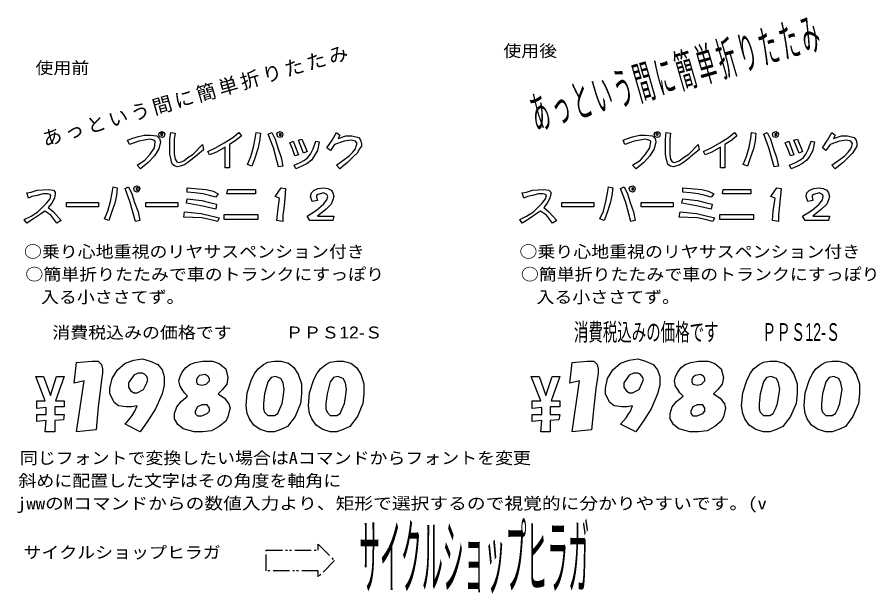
# Model space of a CAD drawing. Units: millimetres on the paper. Extents: x -138 to 126, y -79 to 98.
import ezdxf
from ezdxf.enums import TextEntityAlignment as Align

# ---------------------------------------------------------------- set-up
doc = ezdxf.new("R2010")
doc.units = ezdxf.units.MM
doc.linetypes.add('DOUBLE_CHAIN1', pattern=[8.8, 5, -1, 0.6, -0.6, 0.6, -1])
doc.layers.add('0-0_元図', color=7, linetype='Continuous')
doc.layers.add('0-F_ソリッド', color=7, linetype='DOUBLE_CHAIN1')
doc.styles.add('ＤＦPOP体', font='')
doc.styles.add('ＭＳ 明朝', font='')
doc.styles.get('ＤＦPOP体').set_extended_font_data('ＤＦPOP体')
doc.styles.get('ＭＳ 明朝').set_extended_font_data('MS Mincho')

msp = doc.modelspace()

# ---------------------------------------------------------------- linework, layer by layer
at = {"layer": '0-0_元図'}
for p, q in [((-80.902, 58.579), (-80.637, 56.992)), ((-51.533, 59.902), (-50.475, 60.167)), ((-47.035, 57.256), (-46.241, 59.638)), ((71.077, 58.579), (71.342, 56.992)), ((100.446, 59.902), (101.504, 60.167)), ((104.944, 57.256), (105.737, 59.638))]:
    msp.add_line(p, q, dxfattribs=at)
for points in [[(-102.598, 60.431), (-101.01, 60.961), (-98.893, 61.49), (-97.041, 61.49)], [(-97.041, 61.49), (-94.925, 61.225), (-94.131, 60.431), (-93.866, 59.373), (-94.396, 57.256)], [(-90.956, 57.786), (-90.956, 60.167), (-90.691, 62.284)], [(-90.691, 62.284), (-89.368, 62.019), (-89.633, 60.167), (-89.633, 57.786)], [(-76.933, 57.521), (-74.287, 59.109), (-71.641, 60.696), (-69.789, 62.284)], [(-69.789, 62.284), (-68.996, 61.225), (-70.583, 59.902), (-72.7, 58.579)], [(-65.291, 57.786), (-64.762, 60.431), (-64.498, 62.284)], [(-64.498, 62.284), (-63.175, 62.019), (-63.439, 59.638), (-63.968, 57.256)], [(-59.206, 57.521), (-60.793, 61.754), (-59.735, 62.284)], [(-59.735, 62.284), (-58.677, 60.167), (-57.883, 57.521)], [(-34.071, 57.256), (-33.806, 58.05), (-33.541, 58.844), (-34.071, 59.638), (-35.393, 59.902), (-37.51, 59.638), (-40.421, 58.579), (-41.743, 56.727), (-42.802, 57.521), (-41.214, 59.902), (-39.891, 62.284)], [(-39.891, 62.284), (-38.833, 61.49), (-39.362, 60.431), (-36.981, 61.225), (-35.129, 61.225), (-33.012, 60.696), (-32.483, 59.902), (-32.218, 58.844), (-32.218, 58.05), (-32.748, 57.256)], [(49.381, 60.431), (50.969, 60.961), (53.085, 61.49), (54.937, 61.49)], [(54.937, 61.49), (57.054, 61.225), (57.848, 60.431), (58.112, 59.373), (57.583, 57.256)], [(61.023, 57.786), (61.023, 60.167), (61.287, 62.284)], [(61.287, 62.284), (62.61, 62.019), (62.346, 60.167), (62.346, 57.786)], [(75.046, 57.521), (77.692, 59.109), (80.337, 60.696), (82.189, 62.284)], [(82.189, 62.284), (82.983, 61.225), (81.396, 59.902), (79.279, 58.579)], [(86.687, 57.786), (87.217, 60.431), (87.481, 62.284)], [(87.481, 62.284), (88.804, 62.019), (88.539, 59.638), (88.01, 57.256)], [(92.773, 57.521), (91.185, 61.754), (92.244, 62.284)], [(92.244, 62.284), (93.302, 60.167), (94.096, 57.521)], [(117.908, 57.256), (118.173, 58.05), (118.437, 58.844), (117.908, 59.638), (116.585, 59.902), (114.469, 59.638), (111.558, 58.579), (110.235, 56.727), (109.177, 57.521), (110.764, 59.902), (112.087, 62.284)], [(112.087, 62.284), (113.146, 61.49), (112.617, 60.431), (114.998, 61.225), (116.85, 61.225), (118.967, 60.696), (119.496, 59.902), (119.76, 58.844), (119.76, 58.05), (119.231, 57.256)], [(-103.391, 58.579), (-103.921, 59.902), (-102.598, 60.431)], [(-95.718, 57.521), (-95.454, 59.373), (-95.454, 59.638), (-95.983, 59.902), (-97.041, 60.167), (-100.481, 59.638), (-103.391, 58.579)], [(-89.633, 57.786), (-89.633, 55.669), (-89.368, 54.081), (-88.839, 53.288), (-88.31, 53.023), (-87.516, 53.288), (-86.723, 53.552), (-85.4, 54.611), (-83.812, 55.669), (-80.902, 58.579)], [(-72.7, 58.579), (-72.7, 51.436), (-74.023, 51.436), (-74.023, 57.786), (-76.668, 56.198), (-78.785, 55.404), (-79.314, 56.463), (-76.933, 57.521)], [(-53.385, 57.256), (-54.179, 59.109), (-53.121, 59.638)], [(-53.121, 59.638), (-51.533, 55.404), (-52.591, 55.14), (-53.385, 57.256)], [(-50.475, 60.167), (-48.887, 56.463), (-49.946, 55.934), (-51.533, 59.902)], [(-46.241, 59.638), (-45.183, 59.373), (-45.712, 56.727)], [(48.587, 58.579), (48.058, 59.902), (49.381, 60.431)], [(56.26, 57.521), (56.525, 59.373), (56.525, 59.638), (55.996, 59.902), (54.937, 60.167), (51.498, 59.638), (48.587, 58.579)], [(62.346, 57.786), (62.346, 55.669), (62.61, 54.081), (63.139, 53.288), (63.669, 53.023), (64.462, 53.288), (65.256, 53.552), (66.579, 54.611), (68.167, 55.669), (71.077, 58.579)], [(79.279, 58.579), (79.279, 51.436), (77.956, 51.436), (77.956, 57.786), (75.31, 56.198), (73.194, 55.404), (72.664, 56.463), (75.046, 57.521)], [(98.594, 57.256), (97.8, 59.109), (98.858, 59.638)], [(98.858, 59.638), (100.446, 55.404), (99.387, 55.14), (98.594, 57.256)], [(101.504, 60.167), (103.092, 56.463), (102.033, 55.934), (100.446, 59.902)], [(105.737, 59.638), (106.796, 59.373), (106.267, 56.727)], [(-94.396, 57.256), (-95.718, 55.14), (-97.571, 53.023), (-99.952, 51.171), (-101.01, 52.229), (-98.629, 53.817), (-97.041, 55.669), (-95.718, 57.521)], [(-80.637, 56.992), (-82.489, 55.404), (-84.077, 54.081), (-85.4, 53.023), (-86.723, 52.229), (-88.575, 51.7), (-89.368, 51.965), (-90.162, 52.494), (-90.427, 53.288), (-90.691, 54.346), (-90.956, 55.669), (-90.956, 57.786)], [(-63.968, 57.256), (-65.027, 54.081), (-65.821, 51.965), (-67.143, 52.494), (-66.085, 54.875), (-65.291, 57.786)], [(-57.883, 57.521), (-56.825, 54.611), (-56.296, 51.965), (-57.618, 51.7), (-59.206, 57.521)], [(-45.712, 56.727), (-46.771, 54.875), (-47.564, 53.817), (-48.887, 52.759), (-50.475, 51.965), (-52.327, 51.171), (-52.856, 52.229), (-51.004, 53.023), (-49.681, 53.817), (-48.623, 54.611), (-47.829, 55.669), (-47.035, 57.256)], [(-32.748, 57.256), (-33.541, 55.934), (-34.6, 54.875), (-36.452, 53.023), (-38.833, 51.171), (-39.891, 52.229), (-35.923, 55.14), (-34.864, 56.198), (-34.071, 57.256)], [(57.583, 57.256), (56.26, 55.14), (54.408, 53.023), (52.027, 51.171), (50.969, 52.229), (53.35, 53.817), (54.937, 55.669), (56.26, 57.521)], [(71.342, 56.992), (69.489, 55.404), (67.902, 54.081), (66.579, 53.023), (65.256, 52.229), (63.404, 51.7), (62.61, 51.965), (61.817, 52.494), (61.552, 53.288), (61.287, 54.346), (61.023, 55.669), (61.023, 57.786)], [(88.01, 57.256), (86.952, 54.081), (86.158, 51.965), (84.835, 52.494), (85.894, 54.875), (86.687, 57.786)], [(94.096, 57.521), (95.154, 54.611), (95.683, 51.965), (94.36, 51.7), (92.773, 57.521)], [(106.267, 56.727), (105.208, 54.875), (104.414, 53.817), (103.092, 52.759), (101.504, 51.965), (99.652, 51.171), (99.123, 52.229), (100.975, 53.023), (102.298, 53.817), (103.356, 54.611), (104.15, 55.669), (104.944, 57.256)], [(119.231, 57.256), (118.437, 55.934), (117.379, 54.875), (115.527, 53.023), (113.146, 51.171), (112.087, 52.229), (116.056, 55.14), (117.114, 56.198), (117.908, 57.256)]]:
    msp.add_lwpolyline(points, dxfattribs=at)
for points in [[(-93.337, 62.548), (-92.808, 62.284), (-92.543, 61.754), (-92.808, 60.961), (-93.337, 60.696), (-94.131, 60.961), (-94.396, 61.754), (-94.131, 62.284)], [(-93.337, 61.225), (-93.337, 61.49), (-93.073, 61.754), (-93.337, 62.019), (-93.602, 62.019), (-93.866, 61.754), (-93.602, 61.49)], [(-57.089, 62.548), (-56.56, 62.284), (-56.296, 61.754), (-56.56, 60.961), (-57.089, 60.696), (-57.883, 60.961), (-58.148, 61.754), (-57.883, 62.284)], [(-57.089, 61.225), (-56.825, 61.49), (-56.825, 61.754), (-57.089, 62.019), (-57.354, 61.754), (-57.354, 61.49)], [(58.642, 62.548), (59.171, 62.284), (59.435, 61.754), (59.171, 60.961), (58.642, 60.696), (57.848, 60.961), (57.583, 61.754), (57.848, 62.284)], [(58.642, 61.225), (58.642, 61.49), (58.906, 61.754), (58.642, 62.019), (58.377, 62.019), (58.112, 61.754), (58.377, 61.49)], [(94.889, 62.548), (95.419, 62.284), (95.683, 61.754), (95.419, 60.961), (94.889, 60.696), (94.096, 60.961), (93.831, 61.754), (94.096, 62.284)], [(94.889, 61.225), (95.154, 61.49), (95.154, 61.754), (94.889, 62.019), (94.625, 61.754), (94.625, 61.49)], [(-128.241, 44.809), (-126.654, 44.544), (-126.125, 44.015), (-126.125, 43.486), (-126.389, 42.163), (-127.183, 40.575), (-128.241, 39.253), (-126.654, 37.93), (-124.272, 35.284), (-125.595, 34.49), (-127.447, 36.871), (-129.3, 38.194), (-130.358, 37.4), (-132.739, 35.813), (-134.856, 34.49), (-135.65, 35.548), (-133.533, 36.607), (-131.416, 37.93), (-128.77, 40.575), (-127.712, 41.898), (-127.447, 42.957), (-127.712, 43.221), (-128.506, 43.486), (-129.829, 43.486), (-131.681, 42.957), (-133.268, 42.692), (-134.327, 42.163), (-134.856, 43.75), (-133.533, 44.015), (-131.681, 44.544)], [(-108.397, 45.603), (-107.075, 45.338), (-107.339, 42.957), (-107.868, 40.575), (-108.927, 37.4), (-109.72, 35.284), (-111.043, 35.813), (-109.985, 38.194), (-109.191, 41.105), (-108.662, 43.75)], [(-103.635, 45.603), (-102.577, 43.486), (-101.783, 40.84), (-100.725, 37.93), (-100.195, 35.284), (-101.518, 35.019), (-103.106, 40.84), (-104.693, 45.073)], [(-100.989, 45.867), (-100.46, 45.603), (-100.195, 45.073), (-100.46, 44.28), (-100.989, 44.015), (-101.783, 44.28), (-102.047, 45.073), (-101.783, 45.603)], [(-100.989, 44.544), (-100.725, 44.809), (-100.725, 45.073), (-100.989, 45.338), (-101.254, 45.073), (-101.254, 44.809)], [(-85.643, 45.338), (-79.822, 44.809), (-77.706, 44.28), (-76.118, 43.486), (-76.912, 42.428), (-78.764, 42.957), (-80.881, 43.486), (-83.262, 43.75), (-85.643, 44.015)], [(-73.208, 44.809), (-71.62, 44.809), (-69.504, 44.809), (-66.858, 44.809), (-64.741, 44.809), (-64.741, 43.486), (-66.858, 43.486), (-69.504, 43.486), (-71.62, 43.486), (-73.472, 43.486)], [(-56.804, 45.338), (-55.481, 45.073), (-55.745, 41.898), (-56.01, 38.988), (-56.275, 36.871), (-56.275, 35.019), (-58.127, 35.284), (-57.862, 38.194), (-57.333, 42.163), (-58.656, 42.692)], [(-43.839, 45.338), (-42.516, 45.073), (-41.458, 44.544), (-40.929, 43.75), (-40.664, 42.692), (-40.929, 41.634), (-41.458, 40.311), (-43.045, 38.723), (-45.691, 36.607), (-40.664, 36.607), (-40.929, 35.284), (-48.072, 35.284), (-48.866, 36.607), (-45.956, 38.459), (-43.839, 40.311), (-42.781, 41.634), (-42.516, 42.692), (-42.781, 43.221), (-43.839, 43.75), (-45.427, 43.221), (-45.956, 42.957), (-45.956, 42.428), (-45.691, 41.369), (-47.279, 41.105), (-47.808, 42.692), (-47.543, 43.75), (-46.75, 44.544), (-45.427, 45.073)], [(23.738, 44.809), (25.325, 44.544), (25.854, 44.015), (25.854, 43.486), (25.59, 42.163), (24.796, 40.575), (23.738, 39.253), (25.325, 37.93), (27.706, 35.284), (26.383, 34.49), (24.531, 36.871), (22.679, 38.194), (21.621, 37.4), (19.24, 35.813), (17.123, 34.49), (16.329, 35.548), (18.446, 36.607), (20.563, 37.93), (23.208, 40.575), (24.267, 41.898), (24.531, 42.957), (24.267, 43.221), (23.473, 43.486), (22.15, 43.486), (20.298, 42.957), (18.71, 42.692), (17.652, 42.163), (17.123, 43.75), (18.446, 44.015), (20.298, 44.544)], [(43.581, 45.603), (44.904, 45.338), (44.64, 42.957), (44.11, 40.575), (43.052, 37.4), (42.258, 35.284), (40.935, 35.813), (41.994, 38.194), (42.788, 41.105), (43.317, 43.75)], [(48.344, 45.603), (49.402, 43.486), (50.196, 40.84), (51.254, 37.93), (51.783, 35.284), (50.46, 35.019), (48.873, 40.84), (47.285, 45.073)], [(50.99, 45.867), (51.519, 45.603), (51.783, 45.073), (51.519, 44.28), (50.99, 44.015), (50.196, 44.28), (49.931, 45.073), (50.196, 45.603)], [(50.99, 44.544), (51.254, 44.809), (51.254, 45.073), (50.99, 45.338), (50.725, 45.073), (50.725, 44.809)], [(66.335, 45.338), (72.156, 44.809), (74.273, 44.28), (75.86, 43.486), (75.067, 42.428), (73.215, 42.957), (71.098, 43.486), (68.717, 43.75), (66.335, 44.015)], [(78.771, 44.809), (80.358, 44.809), (82.475, 44.809), (85.121, 44.809), (87.238, 44.809), (87.238, 43.486), (85.121, 43.486), (82.475, 43.486), (80.358, 43.486), (78.506, 43.486)], [(95.175, 45.338), (96.498, 45.073), (96.233, 41.898), (95.969, 38.988), (95.704, 36.871), (95.704, 35.019), (93.852, 35.284), (94.117, 38.194), (94.646, 42.163), (93.323, 42.692)], [(108.14, 45.338), (109.463, 45.073), (110.521, 44.544), (111.05, 43.75), (111.315, 42.692), (111.05, 41.634), (110.521, 40.311), (108.933, 38.723), (106.288, 36.607), (111.315, 36.607), (111.05, 35.284), (103.906, 35.284), (103.113, 36.607), (106.023, 38.459), (108.14, 40.311), (109.198, 41.634), (109.463, 42.692), (109.198, 43.221), (108.14, 43.75), (106.552, 43.221), (106.023, 42.957), (106.023, 42.428), (106.288, 41.369), (104.7, 41.105), (104.171, 42.692), (104.435, 43.75), (105.229, 44.544), (106.552, 45.073)], [(-122.685, 40.84), (-112.895, 40.84), (-112.895, 39.517), (-122.685, 39.517)], [(-98.343, 40.84), (-88.554, 40.84), (-88.554, 39.517), (-98.343, 39.517)], [(-85.643, 41.898), (-81.145, 41.369), (-78.764, 40.84), (-76.647, 40.311), (-76.912, 38.723), (-81.41, 39.782), (-85.908, 40.575)], [(29.294, 40.84), (39.083, 40.84), (39.083, 39.517), (29.294, 39.517)], [(53.635, 40.84), (63.425, 40.84), (63.425, 39.517), (53.635, 39.517)], [(66.335, 41.898), (70.833, 41.369), (73.215, 40.84), (75.331, 40.311), (75.067, 38.723), (70.569, 39.782), (66.071, 40.575)], [(-86.437, 37.93), (-81.41, 37.4), (-75.854, 36.078), (-76.383, 35.019), (-78.764, 35.548), (-81.145, 36.078), (-86.702, 36.342)], [(-74.266, 37.136), (-63.947, 37.136), (-63.947, 35.548), (-74.266, 35.548)], [(65.542, 37.93), (70.569, 37.4), (76.125, 36.078), (75.596, 35.019), (73.215, 35.548), (70.833, 36.078), (65.277, 36.342)], [(77.713, 37.136), (88.031, 37.136), (88.031, 35.548), (77.713, 35.548)], [(-119.597, -8.203), (-114.93, -7.869), (-112.93, -7.869), (-111.93, -8.869), (-111.596, -10.203), (-111.596, -11.536), (-111.93, -13.537), (-112.263, -16.204), (-112.93, -21.871), (-113.597, -28.872), (-119.597, -29.539), (-117.264, -13.87), (-120.264, -14.537)], [(-104.697, -27.157), (-103.03, -25.156), (-102.363, -24.156), (-101.696, -23.156), (-101.03, -21.489), (-102.696, -21.823), (-104.363, -21.823), (-106.697, -21.489), (-108.03, -20.489), (-108.697, -19.156), (-109.364, -17.822), (-109.364, -16.155), (-108.697, -13.155), (-107.03, -10.488), (-104.697, -8.488), (-102.03, -7.488), (-99.363, -7.154), (-97.029, -7.821), (-94.695, -8.821), (-93.362, -10.488), (-92.695, -12.488), (-92.695, -15.155), (-93.362, -17.822), (-95.362, -22.489), (-97.696, -26.157), (-100.029, -29.49)], [(-88.839, -21.871), (-87.506, -20.204), (-85.505, -18.537), (-86.506, -17.537), (-87.172, -16.537), (-87.839, -15.537), (-88.172, -13.87), (-87.839, -12.537), (-87.172, -11.203), (-86.172, -9.87), (-84.839, -8.869), (-83.172, -8.203), (-80.838, -7.869), (-77.838, -7.869), (-75.838, -8.536), (-73.837, -10.203), (-73.171, -12.87), (-73.504, -14.87), (-74.837, -16.537), (-76.171, -17.871), (-74.171, -19.204), (-72.837, -20.871), (-72.504, -22.204), (-72.837, -23.538), (-73.171, -24.871), (-73.837, -26.205), (-75.838, -27.872), (-78.171, -29.205), (-80.838, -29.539), (-83.505, -29.539), (-86.839, -28.539), (-88.506, -27.205), (-89.506, -25.538), (-89.506, -23.871)], [(-66.561, -25.49), (-67.227, -23.823), (-67.561, -21.489), (-67.227, -17.489), (-65.894, -13.488), (-64.894, -11.488), (-63.894, -10.155), (-62.227, -8.821), (-60.893, -8.154), (-58.893, -7.821), (-56.893, -7.821), (-54.559, -8.488), (-52.892, -9.821), (-51.559, -11.821), (-50.559, -14.822), (-50.559, -17.822), (-50.892, -20.823), (-52.559, -24.823), (-54.892, -27.823), (-56.893, -28.824), (-58.893, -29.49), (-60.893, -29.49), (-63.227, -28.824), (-65.227, -27.49)], [(-47.427, -25.49), (-48.094, -23.823), (-48.427, -21.489), (-48.094, -17.489), (-46.761, -13.488), (-45.76, -11.488), (-44.76, -10.155), (-43.093, -8.821), (-41.76, -8.154), (-39.76, -7.821), (-37.759, -7.821), (-35.426, -8.488), (-33.759, -9.821), (-32.425, -11.821), (-31.425, -14.822), (-31.425, -17.822), (-31.759, -20.823), (-33.426, -24.823), (-35.759, -27.823), (-37.759, -28.824), (-39.76, -29.49), (-41.76, -29.49), (-44.094, -28.824), (-46.094, -27.49)], [(32.381, -8.203), (37.049, -7.869), (39.049, -7.869), (40.049, -8.869), (40.382, -10.203), (40.382, -11.536), (40.049, -13.537), (39.716, -16.204), (39.049, -21.871), (38.382, -28.872), (32.381, -29.539), (34.715, -13.87), (31.715, -14.537)], [(47.282, -27.157), (48.949, -25.156), (49.616, -24.156), (50.283, -23.156), (50.949, -21.489), (49.282, -21.823), (47.616, -21.823), (45.282, -21.489), (43.948, -20.489), (43.282, -19.156), (42.615, -17.822), (42.615, -16.155), (43.282, -13.155), (44.949, -10.488), (47.282, -8.488), (49.949, -7.488), (52.616, -7.154), (54.95, -7.821), (57.283, -8.821), (58.617, -10.488), (59.284, -12.488), (59.284, -15.155), (58.617, -17.822), (56.617, -22.489), (54.283, -26.157), (51.949, -29.49)], [(63.14, -21.871), (64.473, -20.204), (66.473, -18.537), (65.473, -17.537), (64.806, -16.537), (64.14, -15.537), (63.806, -13.87), (64.14, -12.537), (64.806, -11.203), (65.807, -9.87), (67.14, -8.869), (68.807, -8.203), (71.141, -7.869), (74.141, -7.869), (76.141, -8.536), (78.141, -10.203), (78.808, -12.87), (78.475, -14.87), (77.141, -16.537), (75.808, -17.871), (77.808, -19.204), (79.142, -20.871), (79.475, -22.204), (79.142, -23.538), (78.808, -24.871), (78.141, -26.205), (76.141, -27.872), (73.808, -29.205), (71.141, -29.539), (68.474, -29.539), (65.14, -28.539), (63.473, -27.205), (62.473, -25.538), (62.473, -23.871)], [(85.418, -25.49), (84.751, -23.823), (84.418, -21.489), (84.751, -17.489), (86.085, -13.488), (87.085, -11.488), (88.085, -10.155), (89.752, -8.821), (91.086, -8.154), (93.086, -7.821), (95.086, -7.821), (97.42, -8.488), (99.087, -9.821), (100.42, -11.821), (101.42, -14.822), (101.42, -17.822), (101.087, -20.823), (99.42, -24.823), (97.086, -27.823), (95.086, -28.824), (93.086, -29.49), (91.086, -29.49), (88.752, -28.824), (86.752, -27.49)], [(104.551, -25.49), (103.885, -23.823), (103.551, -21.489), (103.885, -17.489), (105.218, -13.488), (106.218, -11.488), (107.218, -10.155), (108.885, -8.821), (110.219, -8.154), (112.219, -7.821), (114.219, -7.821), (116.553, -8.488), (118.22, -9.821), (119.553, -11.821), (120.553, -14.822), (120.553, -17.822), (120.22, -20.823), (118.553, -24.823), (116.22, -27.823), (114.219, -28.824), (112.219, -29.49), (110.219, -29.49), (107.885, -28.824), (105.885, -27.49)], [(-129.164, -19.965), (-132.075, -12.557), (-129.693, -12.557), (-127.577, -18.378), (-125.725, -12.557), (-123.343, -12.557), (-125.989, -19.965), (-123.343, -19.965), (-123.343, -21.817), (-126.254, -21.817), (-126.254, -24.199), (-123.343, -24.199), (-123.608, -25.786), (-126.254, -26.051), (-126.254, -29.49), (-129.164, -29.49), (-128.9, -26.051), (-131.81, -26.315), (-131.81, -24.199), (-128.9, -24.199), (-128.9, -22.082), (-131.81, -22.347), (-131.81, -19.965)], [(-103.03, -16.822), (-102.03, -17.489), (-101.03, -17.489), (-99.029, -16.489), (-98.029, -14.488), (-97.696, -13.488), (-98.029, -12.488), (-98.696, -11.821), (-99.363, -11.488), (-100.696, -11.488), (-102.03, -12.155), (-103.697, -14.488), (-103.697, -15.822)], [(-82.505, -14.87), (-81.172, -15.204), (-79.838, -14.87), (-78.838, -13.87), (-78.838, -13.203), (-79.171, -12.537), (-80.171, -11.87), (-81.838, -12.203), (-82.505, -12.87), (-82.838, -13.537), (-82.838, -14.203)], [(-62.227, -20.823), (-62.227, -22.489), (-61.893, -23.49), (-60.893, -24.49), (-59.893, -24.49), (-58.893, -24.49), (-57.893, -23.823), (-57.226, -22.489), (-56.559, -20.823), (-56.226, -18.822), (-55.893, -16.489), (-56.226, -14.488), (-56.893, -13.155), (-58.56, -12.488), (-59.893, -12.822), (-60.893, -14.155), (-61.893, -17.822)], [(-43.093, -20.823), (-43.093, -22.489), (-42.76, -23.49), (-41.76, -24.49), (-40.76, -24.49), (-39.76, -24.49), (-38.76, -23.823), (-38.093, -22.489), (-37.426, -20.823), (-37.093, -18.822), (-36.759, -16.489), (-37.093, -14.488), (-37.759, -13.155), (-39.426, -12.488), (-40.76, -12.822), (-41.76, -14.155), (-42.76, -17.822)], [(22.815, -19.965), (19.904, -12.557), (22.286, -12.557), (24.402, -18.378), (26.254, -12.557), (28.636, -12.557), (25.99, -19.965), (28.636, -19.965), (28.636, -21.817), (25.725, -21.817), (25.725, -24.199), (28.636, -24.199), (28.371, -25.786), (25.725, -26.051), (25.725, -29.49), (22.815, -29.49), (23.079, -26.051), (20.169, -26.315), (20.169, -24.199), (23.079, -24.199), (23.079, -22.082), (20.169, -22.347), (20.169, -19.965)], [(48.949, -16.822), (49.949, -17.489), (50.949, -17.489), (52.95, -16.489), (53.95, -14.488), (54.283, -13.488), (53.95, -12.488), (53.283, -11.821), (52.616, -11.488), (51.283, -11.488), (49.949, -12.155), (48.282, -14.488), (48.282, -15.822)], [(69.474, -14.87), (70.807, -15.204), (72.141, -14.87), (73.141, -13.87), (73.141, -13.203), (72.807, -12.537), (71.807, -11.87), (70.14, -12.203), (69.474, -12.87), (69.14, -13.537), (69.14, -14.203)], [(89.752, -20.823), (89.752, -22.489), (90.085, -23.49), (91.086, -24.49), (92.086, -24.49), (93.086, -24.49), (94.086, -23.823), (94.753, -22.489), (95.419, -20.823), (95.753, -18.822), (96.086, -16.489), (95.753, -14.488), (95.086, -13.155), (93.419, -12.488), (92.086, -12.822), (91.086, -14.155), (90.085, -17.822)], [(108.885, -20.823), (108.885, -22.489), (109.219, -23.49), (110.219, -24.49), (111.219, -24.49), (112.219, -24.49), (113.219, -23.823), (113.886, -22.489), (114.553, -20.823), (114.886, -18.822), (115.219, -16.489), (114.886, -14.488), (114.219, -13.155), (112.552, -12.488), (111.219, -12.822), (110.219, -14.155), (109.219, -17.822)], [(-81.172, -21.204), (-82.505, -21.871), (-83.172, -23.205), (-83.172, -23.871), (-82.505, -24.538), (-81.172, -24.538), (-79.505, -23.871), (-78.838, -23.205), (-78.838, -22.204), (-79.505, -21.204)], [(70.807, -21.204), (69.474, -21.871), (68.807, -23.205), (68.807, -23.871), (69.474, -24.538), (70.807, -24.538), (72.474, -23.871), (73.141, -23.205), (73.141, -22.204), (72.474, -21.204)]]:
    msp.add_lwpolyline(points, close=True, dxfattribs=at)
at = {"layer": '0-F_ソリッド'}
msp.add_lwpolyline([(-40.451, -68.947), (-45.491, -73.987), (-45.491, -72.097), (-61.451, -72.097), (-61.451, -65.797), (-45.491, -65.797), (-45.491, -63.907)], close=True, dxfattribs=at)

# ---------------------------------------------------------------- texts
at = {"layer": '0-0_元図'}
for s, height, style, width, p in [('使用後', 3.666, 'ＭＳ 明朝', 1.1, (11.306, 84.36)), ('使用前', 3.666, 'ＭＳ 明朝', 1.1, (-132.193, 79.142)), ('消費税込みの価格です\u3000\u3000\u3000ＰＰＳ12-Ｓ', 5.42, 'ＤＦPOP体', 0.6, (32.968, -3.237)), ('同じフォントで変換したい場合はAコマンドからフォントを変更', 3.666, 'ＭＳ 明朝', 1.1, (-136.977, -40.441)), ('斜めに配置した文字はその角度を軸角に', 3.666, 'ＭＳ 明朝', 1.1, (-137.411, -47.398)), ('jwwのMコマンドからの数値入力より、矩形で選択するので視覚的に分かりやすいです。(v', 3.666, 'ＭＳ 明朝', 1.15, (-137.846, -54.356)), ('サイクルショップヒラガ', 18.81, 'ＭＳ 明朝', 0.25, (-32.915, -82.862)), ('サイクルショップヒラガ', 3.666, 'ＭＳ 明朝', 1.1, (-135.865, -69.382))]:
    msp.add_text(s, height=height, dxfattribs=dict(at, style=style, width=width)).set_placement(p, align=Align.BOTTOM_LEFT)
at = {"layer": '0-0_元図', "color": 3, "style": 'ＤＦPOP体', "width": 1.1}
for s, p in [('○乗り心地重視のリヤサスペンション付き', (-135.711, 22.809)), ('○乗り心地重視のリヤサスペンション付き', (16.268, 22.809)), ('○簡単折りたたみで車のトランクにすっぽり', (-135.276, 15.852)), ('○簡単折りたたみで車のトランクにすっぽり', (16.703, 15.852)), ('入る小ささてず。', (-130.493, 8.894)), ('入る小ささてず。', (21.486, 8.894)), ('消費税込みの価格です\u3000\u3000\u3000ＰＰＳ12-Ｓ', (-127.014, -1.977))]:
    msp.add_text(s, height=3.666, dxfattribs=at).set_placement(p, align=Align.BOTTOM_LEFT)
at = {"layer": '0-0_元図', "insert": (21.589, 61.784), "char_height": 10.2, "attachment_point": 7, "rotation": 16.06, "style": 'ＤＦPOP体'}
msp.add_mtext('\\T1.19;\\W0.4;あっという間に簡単折りたたみ', dxfattribs=at)
at = {"layer": '0-0_元図', "color": 4, "insert": (-129.2, 57.525), "char_height": 4.399, "attachment_point": 7, "rotation": 16.06, "style": 'ＤＦPOP体'}
msp.add_mtext('\\T1.17;あっという間に簡単折りたたみ', dxfattribs=at)

doc.saveas('drawing.dxf')
